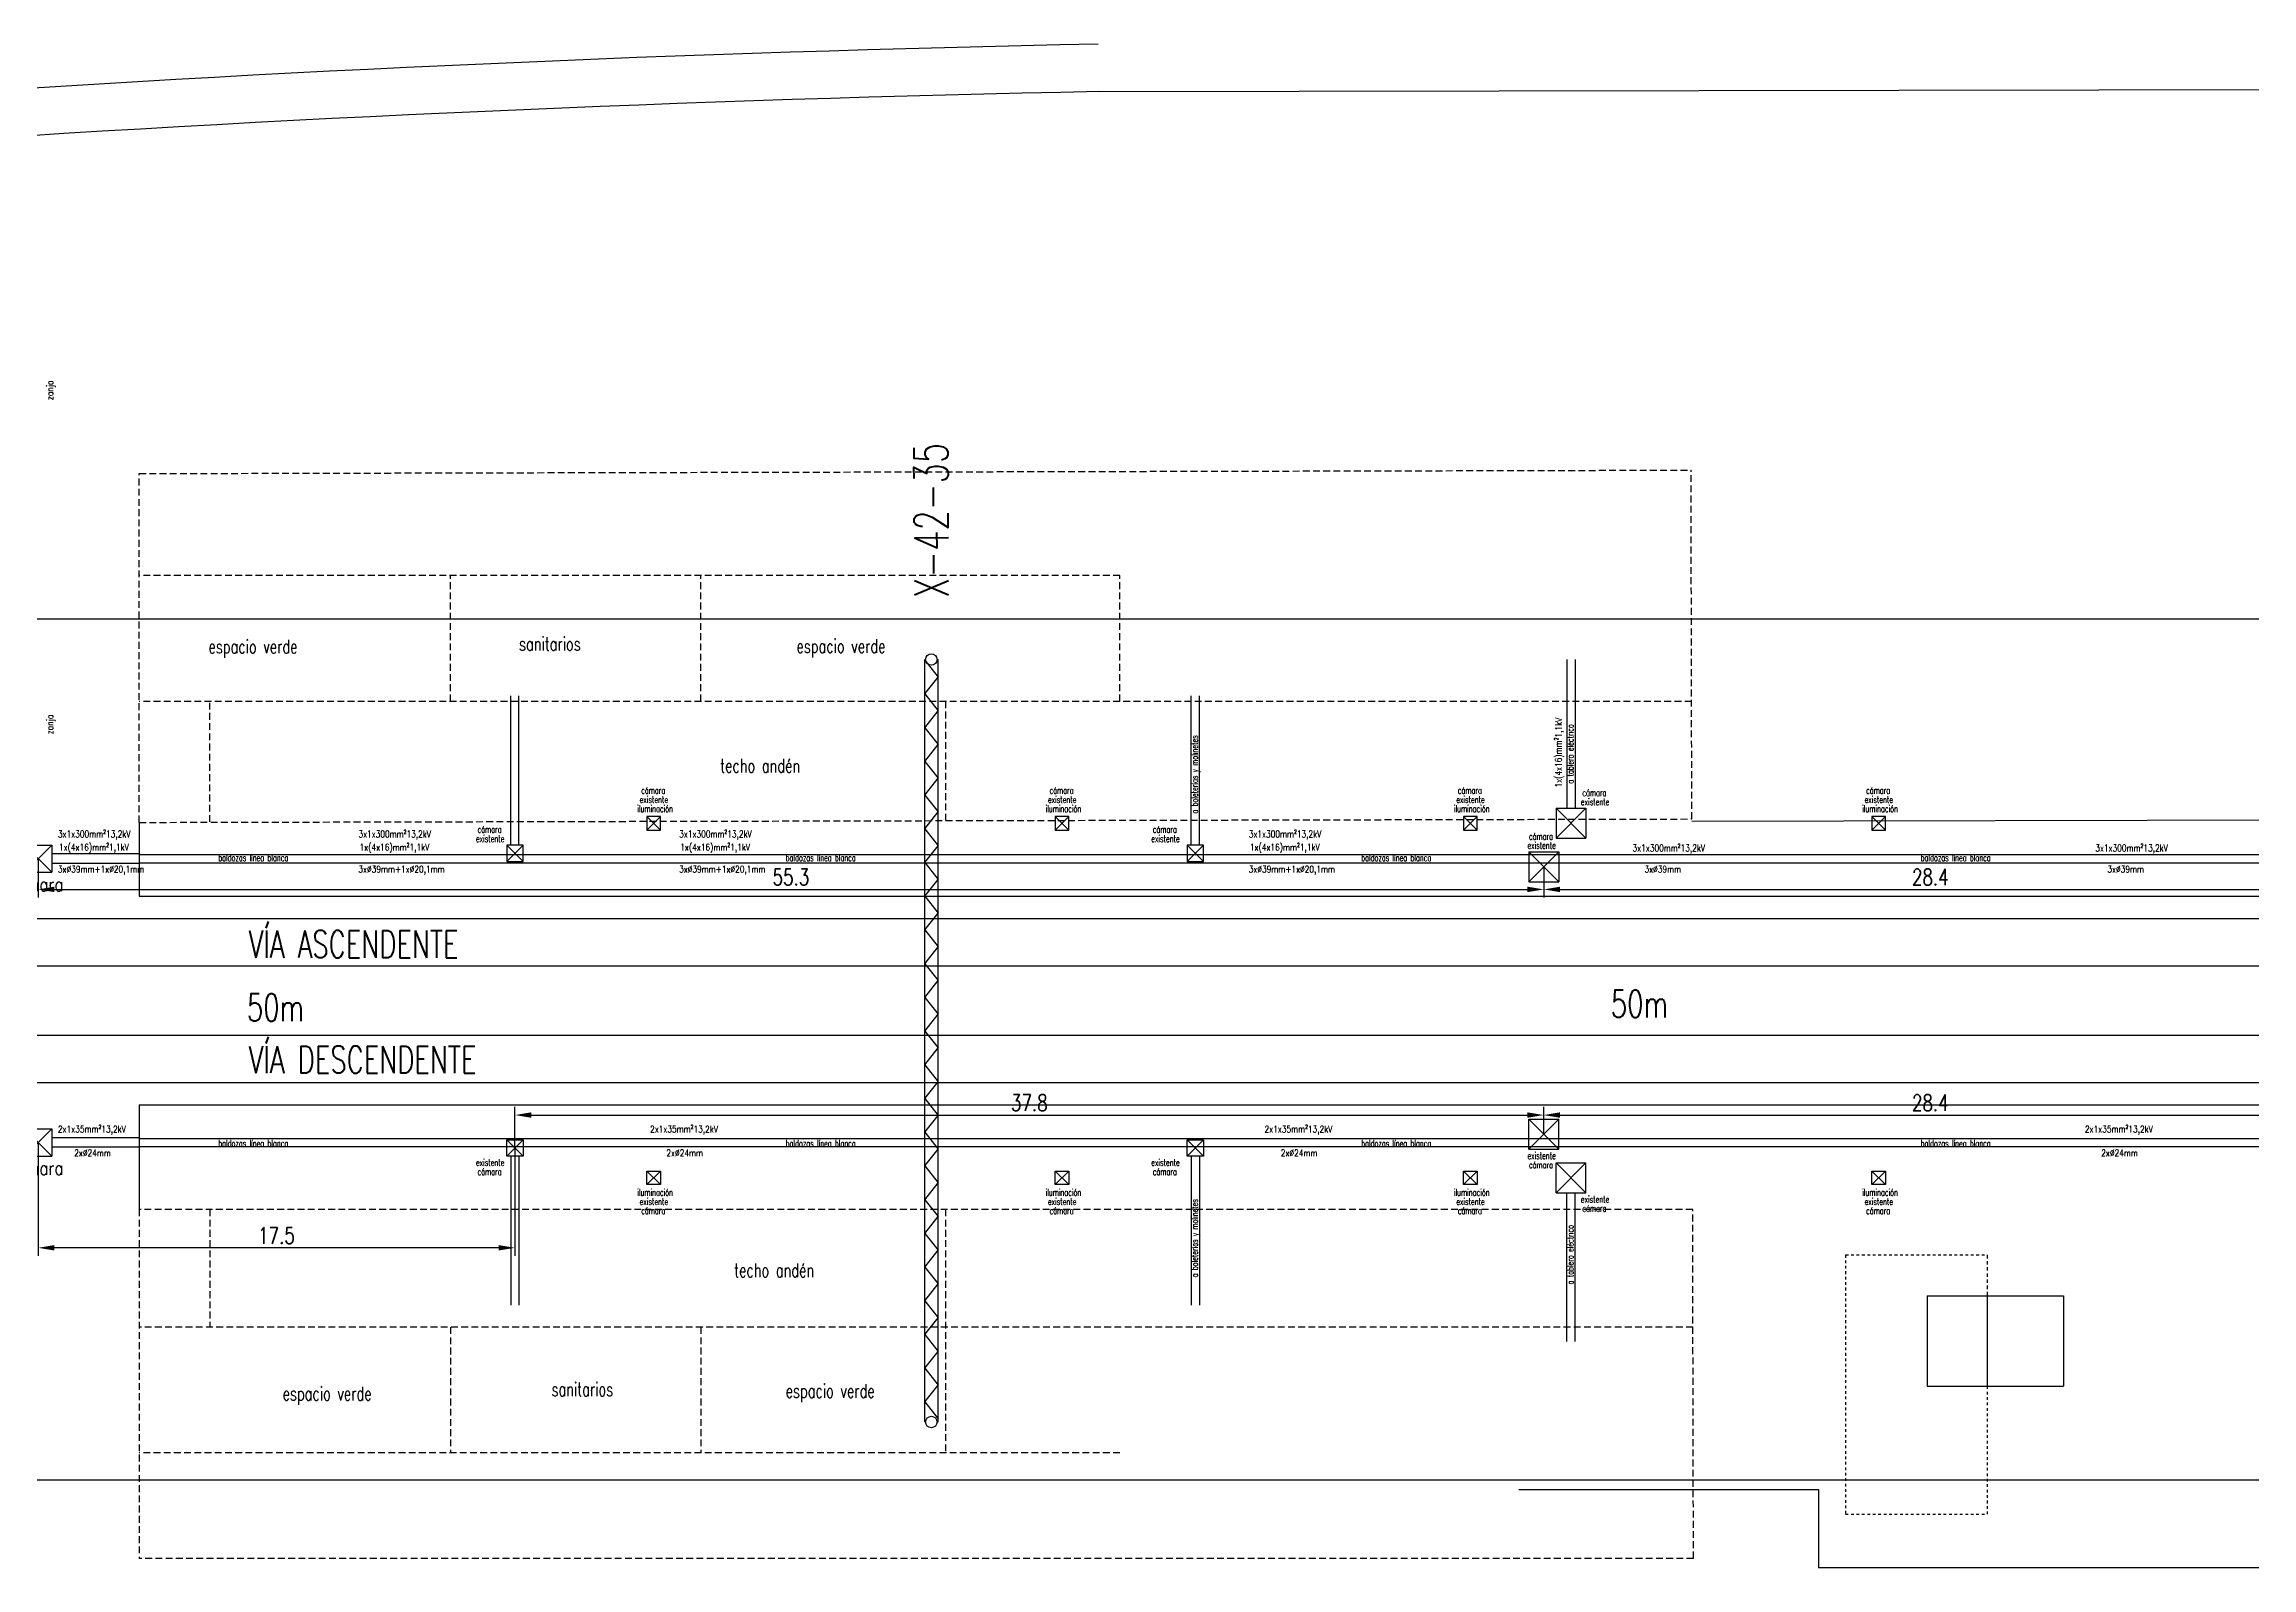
# Model space of a CAD drawing. Header units: millimetres. Extents: x 629 to 1504, y 1178 to 1591.
# Drawn here: x 832.7 to 913.8, y 1300.8 to 1356.8 of the extents above; entities that cross this region are included whole.
import ezdxf

# ---------------------------------------------------------------- set-up
doc = ezdxf.new("R2010")
doc.units = ezdxf.units.MM
doc.linetypes.add('DASHED2', pattern=[0.375, 0.25, -0.125])
doc.linetypes.add('HIDDEN2', pattern=[0.1875, 0.125, -0.0625])
for name, color, linetype in [('CEDIDO', 8, 'Continuous'), ('EDIFICIOS', 8, 'Continuous'), ('LINEA02', 8, 'Continuous'), ('SEMICUBIERTO', 8, 'HIDDEN2'), ('Textos catenaria', 7, 'Continuous'), ('Unknown_Line_Type', 7, 'Continuous'), ('VIAS', 3, 'Continuous')]:
    doc.layers.add(name, color=color, linetype=linetype)
doc.styles.add('SIMPLEX', font='simplex.shx', dxfattribs={"width": 0.75})
doc.dimstyles.new('COTA-100', dxfattribs={"dimscale": 3, "dimtxt": 0.2, "dimasz": 0.2, "dimexe": 0.1, "dimexo": 0, "dimgap": 0.05, "dimtad": 1, "dimdec": 1, "dimzin": 0, "dimdsep": 46, "dimtxsty": 'SIMPLEX', "dimcen": 0.1, "dimclrd": 256, "dimclre": 256, "dimclrt": 256, "dimazin": 0, "dimtm": 1e-09, "dimtfac": 0.714286, "dimtdec": 1, "dimtmove": 2, "dimatfit": 2, "dimfxl": 0, "dimtolj": 1, "dimtzin": 0, "dimarcsym": 0})

# ---------------------------------------------------------------- blocks, each defined once
blk = doc.blocks.new('cámara LDF-LDS')
at = {"color": 6}
for p, q in [((-0.5, 0.5), (0.5, 0.5)), ((-0.5, 0.5), (-0.5, -0.5)), ((-0.5, 0.5), (0.5, -0.5)), ((0.5, 0.5), (-0.5, -0.5)), ((0.5, 0.5), (0.5, -0.5)), ((-0.5, -0.5), (0.5, -0.5))]:
    blk.add_line(p, q, dxfattribs=at)
blk = doc.blocks.new('*D16')
at = {"lineweight": -2, "transparency": 16777216}
for p, q in [((832.441, 1316.467), (832.441, 1312.299)), ((849.955, 1316.267), (849.955, 1312.299)), ((849.355, 1312.599), (833.041, 1312.599))]:
    blk.add_line(p, q, dxfattribs=at)
at = {"transparency": 16777216}
for points in [[(833.041, 1312.699), (833.041, 1312.499), (832.441, 1312.599)], [(849.355, 1312.699), (849.355, 1312.499), (849.955, 1312.599)]]:
    blk.add_solid(points, dxfattribs=at)
at = {"layer": 'Defpoints', "color": 0, "transparency": 16777216}
for p in [(832.441, 1316.467), (849.955, 1316.267), (832.441, 1312.599)]:
    blk.add_point(p, dxfattribs=at)
at = {"transparency": 16777216, "insert": (841.198, 1313.049), "char_height": 0.6, "attachment_point": 5, "style": 'SIMPLEX'}
blk.add_mtext('\\A1;17.5', dxfattribs=at)
blk = doc.blocks.new('*D19')
at = {"lineweight": -2, "transparency": 16777216}
for p, q in [((790.429, 1315.567), (790.429, 1303.772)), ((1095.392, 1315.567), (1095.392, 1303.772)), ((1094.792, 1304.072), (791.029, 1304.072))]:
    blk.add_line(p, q, dxfattribs=at)
at = {"transparency": 16777216}
for points in [[(791.029, 1304.172), (791.029, 1303.972), (790.429, 1304.072)], [(1094.792, 1304.172), (1094.792, 1303.972), (1095.392, 1304.072)]]:
    blk.add_solid(points, dxfattribs=at)
at = {"layer": 'Defpoints', "color": 0, "transparency": 16777216}
for p in [(790.429, 1315.567), (1095.392, 1315.567), (790.429, 1304.072)]:
    blk.add_point(p, dxfattribs=at)
at = {"transparency": 16777216, "insert": (942.91, 1304.522), "char_height": 0.6, "attachment_point": 5, "style": 'SIMPLEX'}
blk.add_mtext('\\A1;305.0', dxfattribs=at)
blk = doc.blocks.new('*D27')
at = {"lineweight": -2, "transparency": 16777216}
for p, q in [((790.431, 1327.987), (790.431, 1335.984)), ((1095.394, 1327.987), (1095.394, 1335.984)), ((1094.794, 1335.684), (791.031, 1335.684))]:
    blk.add_line(p, q, dxfattribs=at)
at = {"transparency": 16777216}
for points in [[(791.031, 1335.784), (791.031, 1335.584), (790.431, 1335.684)], [(1094.794, 1335.784), (1094.794, 1335.584), (1095.394, 1335.684)]]:
    blk.add_solid(points, dxfattribs=at)
at = {"layer": 'Defpoints', "color": 0, "transparency": 16777216}
for p in [(790.431, 1335.684), (790.431, 1327.987), (1095.394, 1327.987)]:
    blk.add_point(p, dxfattribs=at)
at = {"transparency": 16777216, "insert": (942.913, 1336.134), "char_height": 0.6, "attachment_point": 5, "style": 'SIMPLEX'}
blk.add_mtext('\\A1;305.0', dxfattribs=at)
blk = doc.blocks.new('*D39')
at = {"lineweight": -2, "transparency": 16777216}
for p, q in [((887.755, 1316.767), (887.755, 1317.773)), ((888.355, 1317.473), (915.555, 1317.473)), ((916.155, 1316.767), (916.155, 1317.773))]:
    blk.add_line(p, q, dxfattribs=at)
at = {"transparency": 16777216}
for points in [[(888.355, 1317.573), (888.355, 1317.373), (887.755, 1317.473)], [(915.555, 1317.573), (915.555, 1317.373), (916.155, 1317.473)]]:
    blk.add_solid(points, dxfattribs=at)
at = {"layer": 'Defpoints', "color": 0, "transparency": 16777216}
for p in [(916.155, 1317.473), (887.755, 1316.767), (916.155, 1316.767)]:
    blk.add_point(p, dxfattribs=at)
at = {"transparency": 16777216, "insert": (901.955, 1317.923), "char_height": 0.6, "attachment_point": 5, "style": 'SIMPLEX'}
blk.add_mtext('\\A1;28.4', dxfattribs=at)
blk = doc.blocks.new('*D40')
at = {"lineweight": -2, "transparency": 16777216}
for p, q in [((849.955, 1316.267), (849.955, 1317.773)), ((850.555, 1317.473), (887.155, 1317.473)), ((887.755, 1316.767), (887.755, 1317.773))]:
    blk.add_line(p, q, dxfattribs=at)
at = {"transparency": 16777216}
for points in [[(850.555, 1317.573), (850.555, 1317.373), (849.955, 1317.473)], [(887.155, 1317.573), (887.155, 1317.373), (887.755, 1317.473)]]:
    blk.add_solid(points, dxfattribs=at)
at = {"layer": 'Defpoints', "color": 0, "transparency": 16777216}
for p in [(887.755, 1317.473), (887.755, 1316.767), (849.955, 1316.267)]:
    blk.add_point(p, dxfattribs=at)
at = {"transparency": 16777216, "insert": (868.855, 1317.923), "char_height": 0.6, "attachment_point": 5, "style": 'SIMPLEX'}
blk.add_mtext('\\A1;37.8', dxfattribs=at)
blk = doc.blocks.new('*D41')
at = {"lineweight": -2, "transparency": 16777216}
for p, q in [((832.441, 1326.887), (832.441, 1325.459)), ((887.755, 1326.587), (887.755, 1325.459)), ((833.041, 1325.759), (887.155, 1325.759))]:
    blk.add_line(p, q, dxfattribs=at)
at = {"transparency": 16777216}
for points in [[(833.041, 1325.859), (833.041, 1325.659), (832.441, 1325.759)], [(887.155, 1325.859), (887.155, 1325.659), (887.755, 1325.759)]]:
    blk.add_solid(points, dxfattribs=at)
at = {"layer": 'Defpoints', "color": 0, "transparency": 16777216}
for p in [(832.441, 1326.887), (887.755, 1326.587), (887.755, 1325.759)]:
    blk.add_point(p, dxfattribs=at)
at = {"transparency": 16777216, "insert": (860.098, 1326.209), "char_height": 0.6, "attachment_point": 5, "style": 'SIMPLEX'}
blk.add_mtext('\\A1;55.3', dxfattribs=at)
blk = doc.blocks.new('*D42')
at = {"lineweight": -2, "transparency": 16777216}
for p, q in [((887.755, 1326.587), (887.755, 1325.459)), ((916.155, 1326.587), (916.155, 1325.459)), ((888.355, 1325.759), (915.555, 1325.759))]:
    blk.add_line(p, q, dxfattribs=at)
at = {"transparency": 16777216}
for points in [[(888.355, 1325.859), (888.355, 1325.659), (887.755, 1325.759)], [(915.555, 1325.859), (915.555, 1325.659), (916.155, 1325.759)]]:
    blk.add_solid(points, dxfattribs=at)
at = {"layer": 'Defpoints', "color": 0, "transparency": 16777216}
for p in [(887.755, 1326.587), (916.155, 1326.587), (916.155, 1325.759)]:
    blk.add_point(p, dxfattribs=at)
at = {"transparency": 16777216, "insert": (901.955, 1326.209), "char_height": 0.6, "attachment_point": 5, "style": 'SIMPLEX'}
blk.add_mtext('\\A1;28.4', dxfattribs=at)

msp = doc.modelspace()

# ---------------------------------------------------------------- linework, layer by layer
at = {"color": 4}
for p, q in [((865.01, 1306.202), (865.01, 1334.202)), ((865.01, 1334.202), (865.045, 1334.202)), ((865.01, 1334.174), (865.5, 1333.555)), ((865.465, 1334.202), (865.5, 1334.202)), ((865.5, 1306.202), (865.5, 1334.202)), ((865.01, 1332.936), (865.5, 1333.555)), ((865.01, 1332.936), (865.5, 1332.317)), ((865.01, 1331.698), (865.5, 1332.317)), ((865.01, 1331.698), (865.5, 1331.079)), ((865.01, 1330.46), (865.5, 1331.079)), ((865.01, 1330.46), (865.5, 1329.841)), ((865.01, 1329.222), (865.5, 1329.841)), ((865.01, 1329.222), (865.5, 1328.603)), ((865.01, 1327.984), (865.5, 1328.603)), ((865.01, 1327.984), (865.5, 1327.365)), ((865.01, 1326.746), (865.5, 1327.365)), ((865.01, 1326.746), (865.5, 1326.127)), ((865.01, 1325.508), (865.5, 1326.127)), ((865.01, 1325.508), (865.5, 1324.889)), ((865.01, 1324.27), (865.5, 1324.889)), ((865.01, 1324.27), (865.5, 1323.651)), ((865.01, 1323.032), (865.5, 1323.651)), ((865.01, 1323.032), (865.5, 1322.413)), ((865.01, 1321.794), (865.5, 1322.413)), ((865.01, 1321.794), (865.5, 1321.175)), ((865.01, 1320.556), (865.5, 1321.175)), ((865.01, 1320.556), (865.5, 1319.937)), ((865.01, 1319.318), (865.5, 1319.937)), ((865.01, 1319.318), (865.5, 1318.699)), ((865.01, 1318.08), (865.5, 1318.699)), ((865.01, 1318.08), (865.5, 1317.461)), ((865.01, 1316.842), (865.5, 1317.461)), ((865.01, 1316.842), (865.5, 1316.223)), ((865.01, 1315.604), (865.5, 1316.223)), ((865.01, 1315.604), (865.5, 1314.985)), ((865.01, 1314.366), (865.5, 1314.985)), ((865.01, 1314.366), (865.5, 1313.747)), ((865.01, 1313.128), (865.5, 1313.747)), ((865.01, 1313.128), (865.5, 1312.509)), ((865.01, 1311.89), (865.5, 1312.509)), ((865.01, 1311.89), (865.5, 1311.271)), ((865.01, 1310.652), (865.5, 1311.271)), ((865.01, 1310.652), (865.5, 1310.033)), ((865.01, 1309.414), (865.5, 1310.033)), ((865.01, 1309.414), (865.5, 1308.795)), ((865.01, 1308.176), (865.5, 1308.795)), ((865.01, 1308.176), (865.5, 1307.557)), ((865.01, 1306.938), (865.5, 1307.557)), ((865.01, 1306.938), (865.5, 1306.319)), ((865.01, 1306.202), (865.045, 1306.202)), ((865.465, 1306.202), (865.5, 1306.202))]:
    msp.add_line(p, q, dxfattribs=at)
at = {"color": 7}
for p, q in [((888.605, 1334.202), (888.605, 1328.737)), ((888.905, 1334.202), (888.905, 1328.737)), ((888.605, 1309.153), (888.605, 1314.617)), ((888.905, 1309.153), (888.905, 1314.617))]:
    msp.add_line(p, q, dxfattribs=at)
for p, q in [((849.805, 1327.387), (849.805, 1332.866)), ((850.105, 1327.387), (850.105, 1332.866)), ((874.805, 1327.387), (874.805, 1332.866)), ((875.105, 1327.387), (875.105, 1332.866)), ((888.205, 1328.737), (889.305, 1328.737)), ((888.205, 1328.737), (888.205, 1327.637)), ((888.205, 1328.737), (889.305, 1327.637)), ((889.305, 1328.737), (888.205, 1327.637)), ((889.305, 1328.737), (889.305, 1327.637)), ((855.305, 1328.437), (854.805, 1327.937)), ((854.805, 1328.437), (855.305, 1327.937)), ((870.305, 1328.437), (869.805, 1327.937)), ((869.805, 1328.437), (870.305, 1327.937)), ((885.305, 1328.437), (884.805, 1327.937)), ((884.805, 1328.437), (885.305, 1327.937)), ((900.305, 1328.437), (899.805, 1327.937)), ((899.805, 1328.437), (900.305, 1327.937)), ((850.255, 1327.387), (849.655, 1326.787)), ((849.655, 1327.387), (850.255, 1326.787)), ((875.255, 1327.387), (874.655, 1326.787)), ((874.655, 1327.387), (875.255, 1326.787)), ((887.205, 1327.137), (888.305, 1327.137)), ((887.205, 1327.137), (887.205, 1326.037)), ((887.205, 1327.137), (888.305, 1326.037)), ((888.305, 1327.137), (887.205, 1326.037)), ((888.205, 1327.637), (889.305, 1327.637)), ((888.305, 1327.137), (888.305, 1326.037)), ((887.205, 1326.037), (888.305, 1326.037)), ((887.205, 1316.217), (887.205, 1317.317)), ((887.205, 1317.317), (888.305, 1317.317)), ((887.205, 1316.217), (888.305, 1317.317)), ((888.305, 1316.217), (887.205, 1317.317)), ((888.305, 1316.217), (888.305, 1317.317)), ((850.255, 1315.967), (849.655, 1316.567)), ((849.655, 1315.967), (850.255, 1316.567)), ((875.255, 1315.967), (874.655, 1316.567)), ((874.655, 1315.967), (875.255, 1316.567)), ((849.805, 1315.967), (849.805, 1310.489)), ((850.105, 1315.967), (850.105, 1310.489)), ((874.805, 1315.967), (874.805, 1310.489)), ((875.105, 1315.967), (875.105, 1310.489)), ((887.205, 1316.217), (888.305, 1316.217)), ((888.205, 1314.617), (888.205, 1315.717)), ((888.205, 1315.717), (889.305, 1315.717)), ((888.205, 1314.617), (889.305, 1315.717)), ((889.305, 1314.617), (888.205, 1315.717)), ((889.305, 1314.617), (889.305, 1315.717)), ((855.305, 1314.917), (854.805, 1315.417)), ((854.805, 1314.917), (855.305, 1315.417)), ((870.305, 1314.917), (869.805, 1315.417)), ((869.805, 1314.917), (870.305, 1315.417)), ((885.305, 1314.917), (884.805, 1315.417)), ((884.805, 1314.917), (885.305, 1315.417)), ((900.305, 1314.917), (899.805, 1315.417)), ((899.805, 1314.917), (900.305, 1315.417)), ((888.205, 1314.617), (889.305, 1314.617))]:
    msp.add_line(p, q)
at = {"color": 8}
for p, q in [((836.155, 1328.219), (836.155, 1325.507)), ((836.155, 1325.507), (1074.91, 1325.507)), ((629.885, 1324.687), (1381.242, 1324.687)), ((629.885, 1322.947), (1381.242, 1322.947)), ((629.885, 1320.407), (1381.242, 1320.407)), ((629.885, 1318.667), (1381.242, 1318.667)), ((836.155, 1317.847), (1074.91, 1317.847)), ((836.155, 1317.847), (836.155, 1314.005))]:
    msp.add_line(p, q, dxfattribs=at)
at = {"color": 11}
for p, q in [((836.155, 1327.062), (832.941, 1327.062)), ((836.155, 1326.712), (832.941, 1326.712)), ((836.155, 1316.642), (832.941, 1316.642)), ((836.155, 1316.292), (832.941, 1316.292))]:
    msp.add_line(p, q, dxfattribs=at)
at = {"color": 1}
for p, q in [((836.155, 1327.037), (1074.906, 1327.037)), ((836.155, 1326.737), (1074.907, 1326.737)), ((836.155, 1316.617), (1074.907, 1316.617)), ((836.155, 1316.317), (1074.906, 1316.317))]:
    msp.add_line(p, q, dxfattribs=at)
for points in [[(855.305, 1328.437), (854.805, 1328.437), (854.805, 1327.937), (855.305, 1327.937)], [(870.305, 1328.437), (869.805, 1328.437), (869.805, 1327.937), (870.305, 1327.937)], [(885.305, 1328.437), (884.805, 1328.437), (884.805, 1327.937), (885.305, 1327.937)], [(900.305, 1328.437), (899.805, 1328.437), (899.805, 1327.937), (900.305, 1327.937)], [(850.255, 1326.787), (850.255, 1327.387), (849.655, 1327.387), (849.655, 1326.787)], [(875.255, 1326.787), (875.255, 1327.387), (874.655, 1327.387), (874.655, 1326.787)], [(850.255, 1316.567), (850.255, 1315.967), (849.655, 1315.967), (849.655, 1316.567)], [(875.255, 1316.567), (875.255, 1315.967), (874.655, 1315.967), (874.655, 1316.567)], [(855.305, 1314.917), (854.805, 1314.917), (854.805, 1315.417), (855.305, 1315.417)], [(870.305, 1314.917), (869.805, 1314.917), (869.805, 1315.417), (870.305, 1315.417)], [(885.305, 1314.917), (884.805, 1314.917), (884.805, 1315.417), (885.305, 1315.417)], [(900.305, 1314.917), (899.805, 1314.917), (899.805, 1315.417), (900.305, 1315.417)]]:
    msp.add_lwpolyline(points, close=True)
at = {"color": 4}
for centre in [(865.255, 1334.202), (865.255, 1306.202)]:
    msp.add_circle(centre, 0.21, dxfattribs=at)
at = {"layer": 'CEDIDO'}
for p, q in [((886.839, 1303.721), (897.842, 1303.718)), ((897.842, 1303.718), (897.841, 1300.852)), ((922.193, 1300.847), (897.841, 1300.852))]:
    msp.add_line(p, q, dxfattribs=at)
at = {"layer": 'EDIFICIOS'}
for p, q in [((901.843, 1310.836), (901.842, 1307.516)), ((901.843, 1310.836), (906.843, 1310.835)), ((904.043, 1310.835), (904.042, 1307.515)), ((906.843, 1310.835), (906.842, 1307.515)), ((901.842, 1307.516), (906.842, 1307.515))]:
    msp.add_line(p, q, dxfattribs=at)
at = {"layer": 'LINEA02'}
msp.add_line((893.193, 1328.263), (915.635, 1328.319), dxfattribs=at)
at = {"layer": 'SEMICUBIERTO', "ltscale": 0.5}
for p, q in [((898.843, 1312.336), (898.841, 1302.816)), ((898.843, 1312.336), (904.043, 1312.335)), ((904.042, 1307.515), (904.041, 1302.815)), ((898.841, 1302.816), (904.041, 1302.815))]:
    msp.add_line(p, q, dxfattribs=at)
at = {"layer": 'SEMICUBIERTO'}
msp.add_line((904.043, 1312.335), (904.043, 1310.835), dxfattribs=at)
at = {"layer": 'Unknown_Line_Type', "color": 8, "linetype": 'DASHED2'}
for p, q in [((836.155, 1341.029), (893.165, 1341.155)), ((836.155, 1328.219), (836.155, 1341.029)), ((893.193, 1328.345), (893.165, 1341.155)), ((872.182, 1337.285), (836.155, 1337.285)), ((847.59, 1332.665), (847.59, 1337.285)), ((856.785, 1332.665), (856.785, 1337.285)), ((872.182, 1332.665), (872.182, 1337.285)), ((893.183, 1332.665), (836.155, 1332.665)), ((838.752, 1328.239), (838.752, 1332.665)), ((865.774, 1332.665), (865.774, 1328.298)), ((836.155, 1328.219), (893.193, 1328.345)), ((893.224, 1314.005), (836.155, 1314.005)), ((836.155, 1314.005), (836.155, 1301.195)), ((838.752, 1314.005), (838.752, 1309.685)), ((865.774, 1314.005), (865.774, 1305.065)), ((893.253, 1301.195), (893.224, 1314.005)), ((893.234, 1309.685), (836.155, 1309.685)), ((847.59, 1309.685), (847.59, 1305.065)), ((856.785, 1309.685), (856.785, 1305.065)), ((872.182, 1305.065), (836.155, 1305.065)), ((893.253, 1301.195), (836.155, 1301.195))]:
    msp.add_line(p, q, dxfattribs=at)
at = {"layer": 'VIAS', "color": 8}
msp.add_line((871.418, 1355.057), (994.09, 1355.268), dxfattribs=at)
for radius in [929.376, 927.636]:
    msp.add_arc((890.06, 427.608), radius, 91.151535, 96.72512, dxfattribs=at)

# ---------------------------------------------------------------- block references
for p in [(832.441, 1326.887), (832.441, 1316.467)]:
    msp.add_blockref('cámara LDF-LDS', p)

# ---------------------------------------------------------------- texts
at = {"layer": 'Textos catenaria', "style": 'SIMPLEX'}
for s, height, rotation, width, p in [('zanja', 0.25, 90, 0.8, (832.995, 1343.726)), ('X-42-35', 1.25, 90.27583, 0.7, (865.891, 1336.465)), ('zanja', 0.25, 90, 0.8, (832.995, 1331.454)), ('1x(4x16)mm²1,1kV', 0.25, 90, 0.8, (888.418, 1329.499)), ('a tablero eléctrico', 0.25, 90, 0.7, (888.848, 1329.643)), ('a boleterías y molinetes', 0.25, 90, 0.7, (875.048, 1328.543)), ('cámara', 0.5, 0.31934, 0.8, (831.342, 1325.685)), ('cámara', 0.5, 0.31934, 0.8, (831.342, 1315.265)), ('a boleterías y molinetes', 0.25, 90, 0.7, (875.048, 1311.512)), ('a tablero eléctrico', 0.25, 90, 0.7, (888.848, 1311.254))]:
    msp.add_text(s, height=height, rotation=rotation, dxfattribs=dict(at, width=width)).set_placement(p)
for s, height, width, p in [('sanitarios', 0.5, 0.7, (850.108, 1334.527)), ('espacio verde', 0.5, 0.7, (838.7, 1334.428)), ('espacio verde', 0.5, 0.7, (860.3, 1334.445)), ('techo andén', 0.5, 0.7, (857.496, 1330.054)), ('cámara', 0.25, 0.7, (854.597, 1329.269)), ('cámara', 0.25, 0.7, (869.597, 1329.269)), ('cámara', 0.25, 0.7, (884.597, 1329.269)), ('cámara', 0.25, 0.7, (889.172, 1329.185)), ('cámara', 0.25, 0.7, (899.597, 1329.269)), ('iluminación', 0.25, 0.7, (854.452, 1328.597)), ('existente', 0.25, 0.7, (854.541, 1328.933)), ('iluminación', 0.25, 0.7, (869.452, 1328.597)), ('existente', 0.25, 0.7, (869.541, 1328.933)), ('iluminación', 0.25, 0.7, (884.452, 1328.597)), ('existente', 0.25, 0.7, (884.541, 1328.933)), ('existente', 0.25, 0.7, (889.116, 1328.849)), ('iluminación', 0.25, 0.7, (899.452, 1328.597)), ('existente', 0.25, 0.7, (899.541, 1328.933)), ('3x1x300mm²13,2kV', 0.25, 0.8, (833.169, 1327.667)), ('3x1x300mm²13,2kV', 0.25, 0.8, (844.207, 1327.667)), ('existente', 0.25, 0.7, (848.528, 1327.499)), ('cámara', 0.25, 0.7, (848.584, 1327.835)), ('3x1x300mm²13,2kV', 0.25, 0.8, (855.99, 1327.667)), ('existente', 0.25, 0.7, (873.334, 1327.499)), ('cámara', 0.25, 0.7, (873.39, 1327.835)), ('3x1x300mm²13,2kV', 0.25, 0.8, (876.916, 1327.667)), ('cámara', 0.25, 0.7, (887.21, 1327.585)), ('1x(4x16)mm²1,1kV', 0.25, 0.8, (833.21, 1327.183)), ('baldozas línea blanca', 0.25, 0.7, (839.06, 1326.796)), ('1x(4x16)mm²1,1kV', 0.25, 0.8, (844.249, 1327.183)), ('1x(4x16)mm²1,1kV', 0.25, 0.8, (856.032, 1327.183)), ('baldozas línea blanca', 0.25, 0.7, (859.905, 1326.796)), ('1x(4x16)mm²1,1kV', 0.25, 0.8, (876.958, 1327.183)), ('baldozas línea blanca', 0.25, 0.7, (881.049, 1326.796)), ('existente', 0.25, 0.7, (887.154, 1327.249)), ('3x1x300mm²13,2kV', 0.25, 0.8, (891.013, 1327.153)), ('baldozas línea blanca', 0.25, 0.7, (901.6, 1326.796)), ('3x1x300mm²13,2kV', 0.25, 0.8, (908.016, 1327.153)), ('3xØ39mm+1xØ20,1mm', 0.25, 0.8, (833.167, 1326.378)), ('3xØ39mm+1xØ20,1mm', 0.25, 0.8, (844.205, 1326.378)), ('3xØ39mm+1xØ20,1mm', 0.25, 0.8, (855.988, 1326.378)), ('3xØ39mm+1xØ20,1mm', 0.25, 0.8, (876.914, 1326.378)), ('3xØ39mm', 0.25, 0.8, (891.455, 1326.378)), ('3xØ39mm', 0.25, 0.8, (908.459, 1326.378)), ('VÍA ASCENDENTE', 1, 0.7, (840.173, 1323.245)), ('50m', 1, 0.7, (890.216, 1321.056)), ('50m', 1, 0.7, (840.111, 1320.926)), ('VÍA DESCENDENTE', 1, 0.7, (840.173, 1319.008)), ('2x1x35mm²13,2kV', 0.25, 0.8, (833.169, 1316.831)), ('baldozas línea blanca', 0.25, 0.7, (839.06, 1316.308)), ('2x1x35mm²13,2kV', 0.25, 0.8, (854.923, 1316.831)), ('baldozas línea blanca', 0.25, 0.7, (859.905, 1316.308)), ('2x1x35mm²13,2kV', 0.25, 0.8, (877.495, 1316.831)), ('baldozas línea blanca', 0.25, 0.7, (881.049, 1316.308)), ('baldozas línea blanca', 0.25, 0.7, (901.6, 1316.308)), ('2x1x35mm²13,2kV', 0.25, 0.8, (907.635, 1316.831)), ('2xØ24mm', 0.25, 0.8, (833.767, 1315.958)), ('existente', 0.25, 0.7, (848.528, 1315.606)), ('cámara', 0.25, 0.7, (848.584, 1315.27)), ('2xØ24mm', 0.25, 0.8, (855.52, 1315.958)), ('existente', 0.25, 0.7, (873.334, 1315.606)), ('cámara', 0.25, 0.7, (873.39, 1315.27)), ('2xØ24mm', 0.25, 0.8, (878.093, 1315.958)), ('existente', 0.25, 0.7, (887.154, 1315.856)), ('cámara', 0.25, 0.7, (887.21, 1315.52)), ('2xØ24mm', 0.25, 0.8, (908.233, 1315.958)), ('iluminación', 0.25, 0.7, (854.452, 1314.508)), ('iluminación', 0.25, 0.7, (869.452, 1314.508)), ('iluminación', 0.25, 0.7, (884.452, 1314.508)), ('iluminación', 0.25, 0.7, (899.452, 1314.508)), ('existente', 0.25, 0.7, (854.541, 1314.172)), ('cámara', 0.25, 0.7, (854.597, 1313.836)), ('existente', 0.25, 0.7, (869.541, 1314.172)), ('cámara', 0.25, 0.7, (869.597, 1313.836)), ('existente', 0.25, 0.7, (884.541, 1314.172)), ('cámara', 0.25, 0.7, (884.597, 1313.836)), ('existente', 0.25, 0.7, (889.116, 1314.256)), ('cámara', 0.25, 0.7, (889.172, 1313.92)), ('existente', 0.25, 0.7, (899.541, 1314.172)), ('cámara', 0.25, 0.7, (899.597, 1313.836)), ('techo andén', 0.5, 0.7, (858.012, 1311.525)), ('espacio verde', 0.5, 0.7, (841.423, 1306.996)), ('sanitarios', 0.5, 0.7, (851.301, 1307.156)), ('espacio verde', 0.5, 0.7, (859.903, 1307.094))]:
    msp.add_text(s, height=height, dxfattribs=dict(at, width=width)).set_placement(p)

# ---------------------------------------------------------------- dimensions: what is measured, and where the dimension line sits
for base, p1, p2, picture, middle in [((790.431, 1335.684), (1095.394, 1327.987), (790.431, 1327.987), '*D27', (942.913, 1336.134)), ((887.755, 1325.759), (832.441, 1326.887), (887.755, 1326.587), '*D41', (860.098, 1326.209)), ((916.155, 1325.759), (887.755, 1326.587), (916.155, 1326.587), '*D42', (901.955, 1326.209)), ((887.755, 1317.473), (849.955, 1316.267), (887.755, 1316.767), '*D40', (868.855, 1317.923)), ((916.155, 1317.473), (887.755, 1316.767), (916.155, 1316.767), '*D39', (901.955, 1317.923)), ((832.441, 1312.599), (849.955, 1316.267), (832.441, 1316.467), '*D16', (841.198, 1313.049)), ((790.429, 1304.072), (1095.392, 1315.567), (790.429, 1315.567), '*D19', (942.91, 1304.522))]:
    dim = msp.add_linear_dim(base=base, p1=p1, p2=p2, dimstyle='COTA-100')
    dim.commit()
    dim.dimension.update_dxf_attribs({"geometry": picture, "text_midpoint": middle})

doc.saveas('drawing.dxf')
